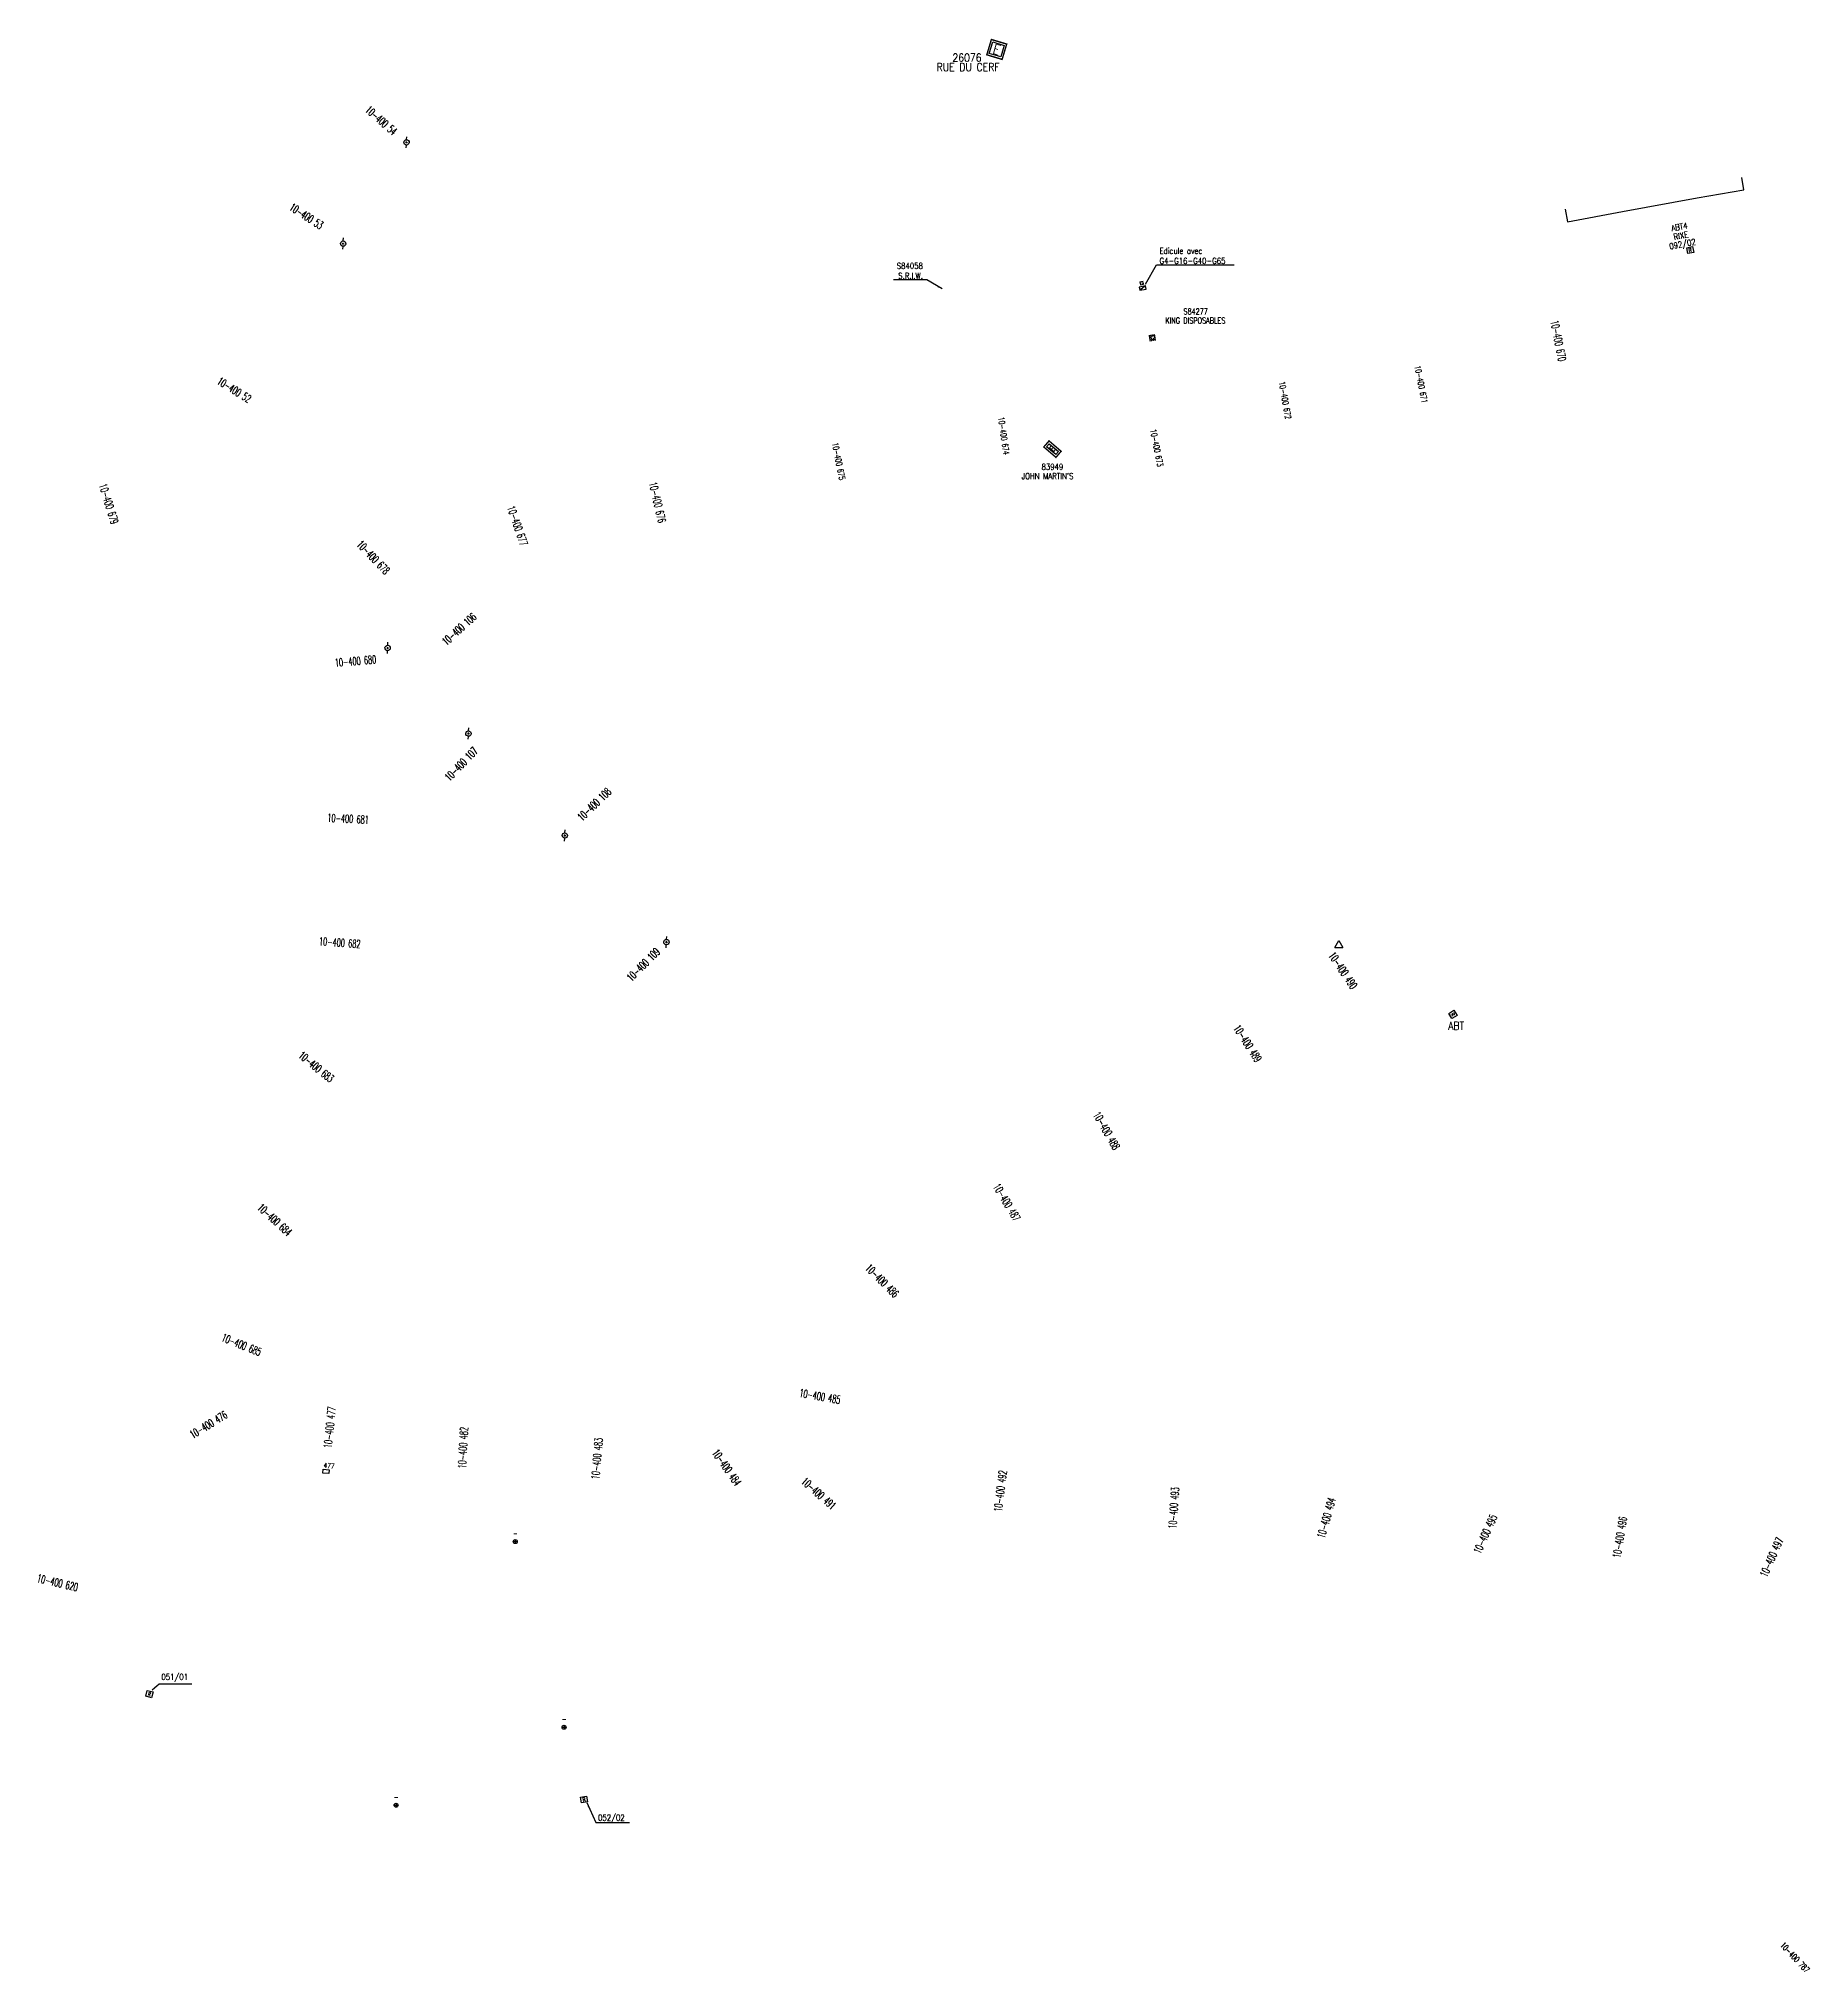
# Model space of a CAD drawing. Header units: millimetres. Extents: x 158997 to 159995, y 156998 to 157974.
# Drawn here: x 158996.9 to 159439.4, y 157490.8 to 157973.8 of the extents above; entities that cross this region are included whole.
import ezdxf
from ezdxf.enums import TextEntityAlignment as Align

# ---------------------------------------------------------------- set-up
doc = ezdxf.new("R2010")
doc.units = ezdxf.units.MM
doc.layers.get('0').update_dxf_attribs({"linetype": 'CONTINUOUS'})
for name, color, linetype in [('G_210', 7, 'CONTINUOUS'), ('M_200', 7, 'CONTINUOUS'), ('W0100', 7, 'CONTINUOUS'), ('W0430', 7, 'CONTINUOUS'), ('W0432', 7, 'CONTINUOUS'), ('W0473', 7, 'CONTINUOUS')]:
    doc.layers.add(name, color=color, linetype=linetype)
doc.styles.add('B_ROMANS', font='ROMANS.shx', dxfattribs={"width": 0.75})
doc.styles.add('M_ROMANS', font='ROMANS.shx', dxfattribs={"width": 0.75})
doc.styles.get("Standard").update_dxf_attribs({"font": 'romans.shx', "width": 0.85})
doc.dimstyles.get("Standard").update_dxf_attribs({"dimtxt": 1.5, "dimasz": 1.2, "dimexe": 0.625, "dimexo": 0.625, "dimgap": 0.25, "dimtad": 1, "dimdec": 1, "dimzin": 0, "dimdsep": 46, "dimtxsty": 'Standard', "dimcen": -0.5, "dimadec": 0, "dimazin": 0, "dimtfac": 1, "dimtdec": 1, "dimtmove": 0, "dimatfit": 3, "dimfxl": 0, "dimtolj": 1, "dimtzin": 0, "dimarcsym": 0})

# ---------------------------------------------------------------- blocks, each defined once
blk = doc.blocks.new('BR1201')
at = {"color": 0, "linetype": 'Continuous'}
for p, q in [((-1, -0.58), (0, 1.15)), ((0, 1.15), (1, -0.58)), ((-1, -0.58), (1, -0.58))]:
    blk.add_line(p, q, dxfattribs=at)
blk = doc.blocks.new('BR1209')
at = {"color": 0, "linetype": 'Continuous', "flags": 128}
for points in [[(-0.5, 0), (0.5, 0)], [(0, 0.5), (0, -0.5)]]:
    blk.add_lwpolyline(points, dxfattribs=at)
at = {"color": 0, "linetype": 'Continuous'}
blk.add_circle((0, 0), 0.5, dxfattribs=at)
at = {"color": 0, "linetype": 'Continuous', "style": 'B_ROMANS', "width": 0.75}
blk.add_attdef('NUM', text='', height=1.2, dxfattribs=at).set_placement((0, 2), align=Align.MIDDLE)
at = {"color": 0, "linetype": 'Continuous', "style": 'B_ROMANS', "width": 0.75, "flags": 3}
for tag, p in [('DEF_LEG', (0, -10)), ('DEF_COUP', (0, -12.5)), ('DEF_TYPE', (0, -15))]:
    blk.add_attdef(tag, text='', height=1.2, dxfattribs=at).set_placement(p, align=Align.MIDDLE)
blk = doc.blocks.new('BR1202')
at = {"color": 0, "linetype": 'Continuous', "flags": 128}
blk.add_lwpolyline([(-0.75, -0.5), (-0.75, 0.5), (0.75, 0.5), (0.75, -0.5), (-0.75, -0.5)], dxfattribs=at)
at = {"color": 0, "linetype": 'Continuous', "style": 'B_ROMANS', "width": 0.75}
blk.add_attdef('NUM', text='', height=1.2, dxfattribs=at).set_placement((0, 2), align=Align.MIDDLE)
at = {"color": 0, "linetype": 'Continuous', "style": 'B_ROMANS', "width": 0.75, "flags": 3}
for tag, p in [('DEF_LEG', (0, -10)), ('DEF_COUP', (0, -12.5)), ('DEF_TYPE', (0, -15))]:
    blk.add_attdef(tag, text='', height=1.2, dxfattribs=at).set_placement(p, align=Align.MIDDLE)
blk = doc.blocks.new('M_200_56')
at = {"color": 0, "linetype": 'Continuous', "const_width": 0.35, "flags": 128}
blk.add_lwpolyline([(2, 2), (2, -2), (-2, -2), (-2, 2)], close=True, dxfattribs=at)
at = {"color": 0, "linetype": 'Continuous'}
blk.add_lwpolyline([(-1.5, 1.5), (1.5, 1.5), (1.5, -1.5), (-1.5, -1.5)], close=True, dxfattribs=at)
at = {"color": 0, "linetype": 'Continuous', "width": 0.85}
blk.add_text('E', height=2.5, dxfattribs=at).set_placement((0, 0), align=Align.MIDDLE_CENTER)
for tag, p in [('NUM', (0, 15.06)), ('NOM', (0, 8.65))]:
    blk.add_attdef(tag, text='', height=4, dxfattribs=at).set_placement(p, align=Align.MIDDLE)
at = {"color": 0, "linetype": 'Continuous', "style": 'M_ROMANS', "width": 0.75, "flags": 3}
for tag, p in [('DEF_LEG', (-0.13, -4.99)), ('DEF_COUP', (-0.13, -7.49)), ('DEF_TYPE', (-0.13, -9.99))]:
    blk.add_attdef(tag, text='', height=1.2, dxfattribs=at).set_placement(p, align=Align.MIDDLE)
blk = doc.blocks.new('T473')
for p, q in [((-0.166667, 0.166667), (0.166667, -0.166667)), ((-0.166667, -0.166667), (0.166667, 0.166667)), ((0.500001, 0.500001), (1.000002, 1.000002)), ((-1.000002, -1.000002), (-0.500001, -0.500001))]:
    blk.add_line(p, q)
blk.add_ellipse((0, 0), major_axis=(0.471405, 0.471405), ratio=1, start_param=5.4977871438, end_param=11.780972451)
blk = doc.blocks.new('B_200_01')
at = {"color": 0, "linetype": 'Continuous', "flags": 128}
blk.add_lwpolyline([(-0.75, -0.75), (-0.75, 0.75), (0.75, 0.75), (0.75, -0.75)], close=True, dxfattribs=at)
at = {"color": 0, "linetype": 'Continuous', "style": 'M_ROMANS', "width": 0.75}
blk.add_text('R', height=0.9, dxfattribs=at).set_placement((0, 0), align=Align.MIDDLE)
at = {"color": 0, "linetype": 'Continuous', "style": 'M_ROMANS', "width": 0.75, "flags": 3}
for tag, p in [('DEF_LEG', (0, -5)), ('DEF_COUP', (0, -7.5)), ('DEF_TYPE', (0, -10))]:
    blk.add_attdef(tag, text='', height=1.2, dxfattribs=at).set_placement(p, align=Align.MIDDLE)
blk = doc.blocks.new('T432')
at = {"flags": 128}
for points in [[(0.8, 0.8), (-0.8, 0.8)], [(-0.8, 0.8), (-0.8, 0)], [(0.8, 0.8), (-0.8, 0)], [(-0.8, 0), (0.8, 0)], [(-0.4, 2.1), (-0.4, 1.3)], [(-0.4, 1.3), (0.4, 1.3)], [(-0.39, 2.1), (0.41, 2.1)], [(0, 1.7), (0.4, 1.7)], [(0.4, 1.3), (0.4, 1.7)], [(0.8, 0), (0.8, 0.8)]]:
    blk.add_lwpolyline(points, dxfattribs=at)
blk = doc.blocks.new('G_210_23')
at = {"layer": 'G_210', "color": 0, "linetype": 'Continuous', "const_width": 0.35, "flags": 128}
blk.add_lwpolyline([(4, 4), (4, 0), (0, 0), (0, 4)], close=True, dxfattribs=at)
at = {"layer": 'G_210', "color": 0, "linetype": 'Continuous'}
blk.add_lwpolyline([(0.5, 3.5), (3.5, 3.5), (3.5, 0.5), (0.5, 0.5)], close=True, dxfattribs=at)
at = {"layer": 'G_210', "insert": (2, 2), "char_height": 2.5, "width": 4, "attachment_point": 5}
blk.add_mtext('G', dxfattribs=at)
at = {"layer": 'G_210', "color": 0, "linetype": 'Continuous', "width": 0.75}
for tag, height, p in [('NUM', 4, (2, 16)), ('NOM', 4, (2, 11)), ('BCL', 3, (2, 7))]:
    blk.add_attdef(tag, text='', height=height, dxfattribs=at).set_placement(p, align=Align.MIDDLE)
at = {"layer": 'G_210', "color": 0, "linetype": 'Continuous', "width": 0.75, "flags": 3}
for tag, p in [('DEF_COUP', (2.1, -5.6)), ('DEF_TYPE', (2.1, -8.1)), ('DEF_LEG', (2.1, -3.1))]:
    blk.add_attdef(tag, text='', height=1.2, dxfattribs=at).set_placement(p, align=Align.MIDDLE)
blk = doc.blocks.new('*U15')
at = {"layer": 'M_200', "color": 0, "linetype": 'Continuous', "const_width": 0.35, "flags": 128}
blk.add_lwpolyline([(-1.73, 4.12), (1.3, 1.52), (0, 0), (-3.04, 2.6)], close=True, dxfattribs=at)
at = {"layer": 'M_200', "color": 0, "linetype": 'Continuous'}
blk.add_lwpolyline([(-2.33, 2.66), (-1.68, 3.42), (0.6, 1.46), (-0.05, 0.71)], close=True, dxfattribs=at)
at = {"layer": 'M_200', "insert": (-0.92, 2.14), "char_height": 1.43, "width": 1.1428, "attachment_point": 5, "rotation": 49.3877}
blk.add_mtext('E', dxfattribs=at)
at = {"layer": 'M_200', "color": 0, "linetype": 'Continuous', "width": 0.85}
for tag, p in [('NUM', (2, 17.06)), ('NOM', (2, 10.65))]:
    blk.add_attdef(tag, text='', height=4, dxfattribs=at).set_placement(p, align=Align.MIDDLE)
at = {"layer": 'M_200', "color": 0, "linetype": 'Continuous', "style": 'M_ROMANS', "width": 0.75, "flags": 3}
for tag, p in [('DEF_LEG', (1.87, -2.99)), ('DEF_COUP', (1.87, -5.49)), ('DEF_TYPE', (1.87, -7.99))]:
    blk.add_attdef(tag, text='', height=1.2, dxfattribs=at).set_placement(p, align=Align.MIDDLE)

msp = doc.modelspace()

# ---------------------------------------------------------------- linework, layer by layer
at = {"layer": 'W0100', "color": 252}
for p, q in [((159423.53, 157935.98), (159422.99, 157939.04)), ((159393.14, 157930.56), (159411.84, 157933.98)), ((159411.84, 157933.98), (159423.53, 157935.98)), ((159378.82, 157931.14), (159379.41, 157927.9)), ((159379.41, 157927.9), (159393.14, 157930.56))]:
    msp.add_line(p, q, dxfattribs=at)

# ---------------------------------------------------------------- block references
at = {"layer": 'G_210', "ltscale": 0.02}
ref = msp.add_blockref('G_210_23', (159274.92, 157898.06), dxfattribs=dict(at, xscale=0.3749999999785321, yscale=0.3749999999785321, zscale=0.3749999999785321, rotation=9.514252007392896))
ref.add_attrib('NUM', 'S84277', dxfattribs={"color": 0, "linetype": 'Continuous', "height": 1.5, "width": 0.75}).set_placement((159286.38, 157905.52), align=Align.MIDDLE)
ref.add_attrib('NOM', 'KING DISPOSABLES', dxfattribs={"color": 0, "linetype": 'Continuous', "height": 1.5, "width": 0.75}).set_placement((159286.32, 157903.24), align=Align.MIDDLE)
at = {"layer": 'M_200'}
ref = msp.add_blockref('M_200_56', (159236.61, 157971.06), dxfattribs=dict(at, rotation=343.2713366858985))
ref.add_attrib('NUM', '26076', dxfattribs={"layer": '0', "color": 0, "linetype": 'Continuous', "height": 2, "width": 0.85}).set_placement((159229.16, 157969.01), align=Align.MIDDLE)
ref.add_attrib('NOM', 'RUE DU CERF', dxfattribs={"layer": '0', "color": 0, "linetype": 'Continuous', "height": 2, "width": 0.85}).set_placement((159229.44, 157966.64), align=Align.MIDDLE)
ref = msp.add_blockref('*U15', (159251.42, 157869.02), dxfattribs=at)
ref.add_attrib('NUM', '83949', dxfattribs={"color": 0, "linetype": 'Continuous', "height": 1.5, "width": 0.85}).set_placement((159250.54, 157866.65), align=Align.MIDDLE)
ref.add_attrib('NOM', "JOHN MARTIN'S", dxfattribs={"color": 0, "linetype": 'Continuous', "height": 1.5, "width": 0.85}).set_placement((159249.32, 157864.33), align=Align.MIDDLE)
at = {"layer": 'W0430', "color": 252}
for p, rotation in [((159410.1, 157920.87), 10.57894014498646), ((159350.73, 157729.67), 302.5297723045099), ((159024.61, 157559.67), 344.3688924058542), ((159133.36, 157533.3), 9.613807748556447)]:
    msp.add_blockref('B_200_01', p, dxfattribs=dict(at, rotation=rotation))
at = {"layer": 'W0432', "ltscale": 0.02, "rotation": 10.26278884732374}
msp.add_blockref('T432', (159273.2, 157910.97), dxfattribs=at)
at = {"layer": 'W0473', "color": 252}
for p, rotation in [((159088.94, 157947.82), 42.69313568805445), ((159073.09, 157922.48), 42.69313568805445), ((159084.22, 157821.34), 42.69313568805428), ((159104.44, 157799.93), 42.6931356880543), ((159128.55, 157774.43), 42.6931356880543), ((159153.97, 157747.77), 42.6931356880543)]:
    msp.add_blockref('T473', p, dxfattribs=dict(at, rotation=rotation))
msp.add_blockref('BR1201', (159322.23, 157747.02), dxfattribs=at)
ref = msp.add_blockref('BR1202', (159068.79, 157615.37), dxfattribs=dict(at, rotation=354.4281943811964))
ref.add_attrib('NUM', '477', dxfattribs={"layer": '0', "color": 0, "linetype": 'Continuous', "height": 1.2, "rotation": 354.4282, "style": 'B_ROMANS', "width": 0.75}).set_placement((159069.57, 157616.78), align=Align.MIDDLE)
for p in [(159116.16, 157597.8), (159128.36, 157551.35), (159086.33, 157531.87)]:
    msp.add_blockref('BR1209', p, dxfattribs=at).add_auto_attribs({'NUM': '-'})

# ---------------------------------------------------------------- texts
at = {"layer": 'G_210', "color": 252, "linetype": 'Continuous', "insert": (159218.14, 157913.68), "char_height": 1.5, "attachment_point": 9}
msp.add_mtext('\\A1;S84058\\PS.R.I.W.', dxfattribs=at)
at = {"layer": 'W0430', "color": 252, "linetype": 'Continuous', "width": 0.85}
for s, p in [('ABT4', (159407.39, 157926.68)), ('092/02', (159408.19, 157922.27)), ('RIXE', (159407.79, 157924.47))]:
    msp.add_text(s, height=1.5, rotation=10.5789, dxfattribs=at).set_placement(p, align=Align.MIDDLE)
msp.add_text('ABT', height=2, dxfattribs=at).set_placement((159351.55, 157726.84), align=Align.MIDDLE)
at = {"layer": 'W0430', "color": 252, "linetype": 'Continuous', "char_height": 1.5, "attachment_point": 1}
for s, insert in [('\\A1;051/01', (159027.62, 157564.7)), ('\\A1;052/02', (159136.86, 157529.49))]:
    msp.add_mtext(s, dxfattribs=dict(at, insert=insert))
at = {"layer": 'W0432', "color": 252, "linetype": 'Continuous', "ltscale": 0.02, "insert": (159277.33, 157917.42), "char_height": 1.5, "attachment_point": 7}
msp.add_mtext('\\A1;Edicule avec\\PG4-G16-G40-G65', dxfattribs=at)
at = {"layer": 'W0473', "color": 252, "width": 0.6}
for s, height, rotation, p in [('10-400 54', 2, 318.6403, (159082.62, 157953.28)), ('10-400 53', 2, 327, (159063.91, 157929.36)), ('10-400 670', 2, 281, (159377.12, 157898.18)), ('10-400 52', 2, 328, (159045.84, 157885.91)), ('10-400 671', 1.5, 281, (159342.79, 157887.29)), ('10-400 672', 1.5, 280, (159308.76, 157883.3)), ('10-400 674', 1.5, 278, (159238.36, 157874.4)), ('10-400 673', 1.5, 281, (159276.65, 157871.38)), ('10-400 675', 1.5, 281, (159197.06, 157868.03)), ('10-400 679', 2, 287, (159014.46, 157857.39)), ('10-400 676', 2, 283, (159151.73, 157857.76)), ('10-400 677', 2, 289, (159116.71, 157851.9)), ('10-400 678', 2, 313.8184, (159080.62, 157844)), ('10-400 106', 2, 42, (159102.1, 157826.05)), ('10-400 680', 2, 5, (159076.18, 157818.07)), ('10-400 107', 2, 46, (159102.64, 157792.29)), ('10-400 108', 2, 44, (159135.92, 157782.23)), ('10-400 681', 2, 357, (159074.33, 157778.61)), ('10-400 682', 2, 356, (159072.24, 157747.62)), ('10-400 109', 2, 45, (159148.18, 157742.13)), ('10-400 490', 2, 304, (159323.23, 157740.67)), ('10-400 489', 2, 303, (159299.38, 157722.4)), ('10-400 683', 2, 320.8406, (159066.35, 157716.56)), ('10-400 488', 2, 300, (159264.09, 157700.57)), ('10-400 487', 2, 301, (159239.14, 157682.65)), ('10-400 684', 2, 317.7578, (159055.96, 157678.3)), ('10-400 486', 2, 314.9416, (159207.94, 157663.03)), ('10-400 685', 2, 338.0032, (159047.67, 157647.04)), ('10-400 485', 2, 350, (159192.38, 157634.11)), ('10-400 476', 2, 31.4851, (159039.39, 157627.05)), ('10-400 477', 2, 84, (159069.73, 157626.38)), ('10-400 482', 2, 87, (159103.07, 157621.29)), ('10-400 483', 2, 85, (159136.61, 157618.57)), ('10-400 484', 2, 305, (159169.04, 157616.33)), ('10-400 491', 2, 318.4469, (159192.09, 157609.82)), ('10-400 492', 2, 83, (159237.5, 157610.45)), ('10-400 493', 2, 86, (159280.9, 157606.21)), ('10-400 494', 2, 74, (159319.09, 157603.73)), ('10-400 495', 2, 65.5748, (159358.85, 157599.68)), ('10-400 496', 2, 81, (159392.5, 157598.87)), ('10-400 497', 2, 66, (159430.49, 157593.9)), ('10-400 620', 2, 346.6956, (159001.63, 157587.52)), ('10-400 787', 1.5, 313, (159436.3, 157493.79))]:
    msp.add_text(s, height=height, rotation=rotation, dxfattribs=at).set_placement(p, align=Align.MIDDLE_CENTER)

# ---------------------------------------------------------------- leaders
at = {"layer": 'G_210', "color": 252, "linetype": 'Continuous', "annotation_type": 0, "has_hookline": 1, "hookline_direction": 1, "text_width": 6.92}
msp.add_leader([(159222.96, 157911.14), (159219.15, 157913.43), (159217.95, 157913.43)], dimstyle='Standard', dxfattribs=at)
at = {"layer": 'W0430', "color": 252, "linetype": 'Continuous', "annotation_type": 0, "has_hookline": 1, "hookline_direction": 0}
for points, text_width in [([(159025.32, 157560.7), (159027.08, 157562.26), (159028.28, 157562.26)], 6.68), ([(159134.04, 157532.52), (159136.27, 157527.5), (159137.47, 157527.5)], 7.04)]:
    msp.add_leader(points, dimstyle='Standard', override={"dimgap": 0.25, "dimtad": 1}, dxfattribs=dict(at, text_width=text_width))
at = {"layer": 'W0432', "color": 252, "linetype": 'Continuous', "ltscale": 0.02, "annotation_type": 0, "has_hookline": 1, "hookline_direction": 0, "text_width": 17.97}
msp.add_leader([(159273.81, 157912.37), (159276.57, 157917.17), (159277.77, 157917.17)], dimstyle='Standard', override={"dimcen": 3.76463}, dxfattribs=at)

doc.saveas('drawing.dxf')
